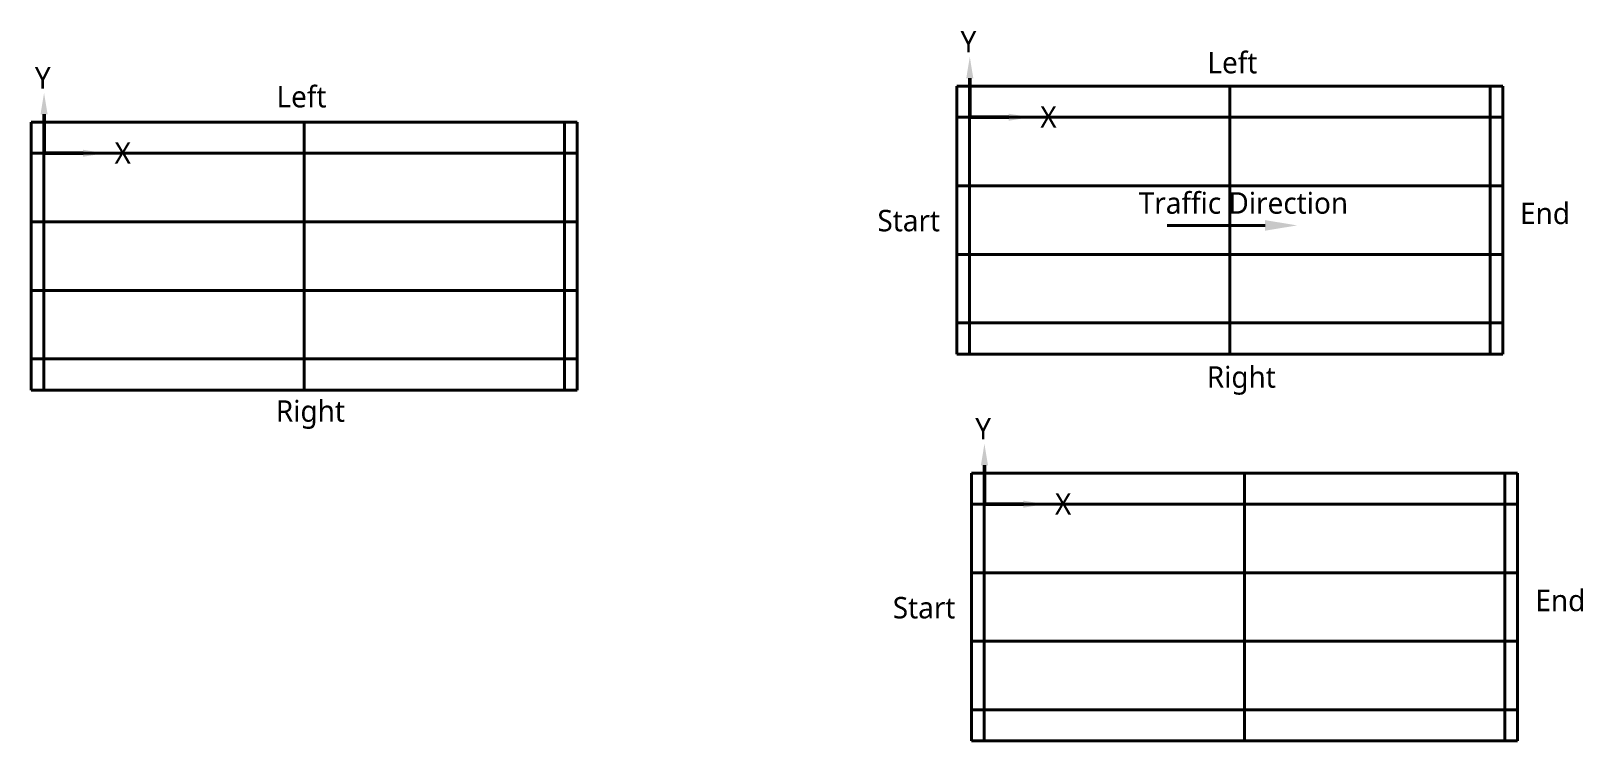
# Model space of a CAD drawing. Header units: millimetres. Extents: x -608 to 71846, y -27427 to 5704.
import ezdxf
from ezdxf import colors
from ezdxf.entities.mleader import LeaderData, LeaderLine
from ezdxf.math import Vec2, Vec3

# ---------------------------------------------------------------- set-up
doc = ezdxf.new("R2010")
doc.units = ezdxf.units.MM
doc.layers.add('Main', color=7, linetype='Continuous', true_color=0xff5151)
doc.layers.add('RightCurve', color=7, linetype='Continuous', true_color=0x5656fe)
doc.styles.get("Standard").update_dxf_attribs({"font": ''})
doc.styles.get('Standard').set_extended_font_data('Roboto')

msp = doc.modelspace()

# ---------------------------------------------------------------- linework, layer by layer
at = {"lineweight": 40}
for p, q in [((42611, 3131), (68111, 3131)), ((42611, 3131), (42611, -9369)), ((68111, 3131), (68111, -9369)), ((-608, 1450), (24892, 1450)), ((-608, 1450), (-608, -11050)), ((-8, 1450), (-8, -11050)), ((12142, 1450), (12142, -11050)), ((24292, 1450), (24292, -11050)), ((24892, 1450), (24892, -11050)), ((-608, -3200), (24892, -3200)), ((-608, -6400), (24892, -6400)), ((42611, -9369), (68111, -9369)), ((-608, -11050), (24892, -11050)), ((43295, -14927), (68795, -14927)), ((43295, -14927), (43295, -27427)), ((56045, -14927), (56045, -27427)), ((68795, -14927), (68795, -27427)), ((43295, -16377), (68795, -16377)), ((43295, -19577), (68795, -19577)), ((43295, -22777), (68795, -22777)), ((43295, -25977), (68795, -25977)), ((43295, -27427), (68795, -27427))]:
    msp.add_line(p, q, dxfattribs=at)
at = {"layer": 'Main', "lineweight": 40}
for p, q in [((43211, 3131), (43211, -9369)), ((55361, 3131), (55361, -9369)), ((67511, 3131), (67511, -9369)), ((42611, 1681), (68111, 1681)), ((-608, 0), (24892, 0)), ((42611, -1519), (68111, -1519)), ((42611, -4719), (68111, -4719)), ((42611, -7919), (68111, -7919)), ((-608, -9600), (24892, -9600)), ((43895, -14927), (43895, -27427)), ((68195, -14927), (68195, -27427))]:
    msp.add_line(p, q, dxfattribs=at)

# ---------------------------------------------------------------- texts
at = {"layer": 'RightCurve', "lineweight": 30}
for s, p in [('Y', (42788, 4704)), ('Left', (54312, 3731)), ('Y', (-431, 3022)), ('Left', (10852, 2141)), ('X', (46510, 1192)), ('X', (3292, -489)), ('Traffic Direction', (51108, -2822)), ('Start', (38907, -3642)), ('End', (68910, -3306)), ('Right', (54285, -10940)), ('Right', (10824, -12530)), ('Y', (43472, -13355)), ('X', (47195, -16867)), ('Start', (39624, -21707)), ('End', (69626, -21371))]:
    msp.add_text(s, height=1000, dxfattribs=at).set_placement(p)

# ---------------------------------------------------------------- leaders
ml = msp.add_multileader_mtext('Standard')
ml.set_content('', color=256)
ml.set_leader_properties(lineweight=50)
ml.build(insert=Vec2(0, 0))
ml.multileader.update_dxf_attribs({"arrow_head_size": 1000})
ctx = ml.context
ctx.base_point, ctx.arrow_head_size, ctx.plane_origin = Vec3(43207, 1681), 1000, Vec3(43219, 4500)
notes = []
notes.append((ctx, [(0, (1, 1, 0), (43219, 1681), (-1, 0), 8, [(0, [(43219, 4500)], 256, [])])]))
ctx.mtext.insert = Vec3(43209, 1683)
ml = msp.add_multileader_mtext('Standard')
ml.set_content('', color=256)
ml.set_leader_properties(lineweight=50)
ml.build(insert=Vec2(0, 0))
ml.multileader.update_dxf_attribs({"arrow_head_size": 1000})
ctx = ml.context
ctx.base_point, ctx.arrow_head_size, ctx.plane_origin = Vec3(-12, 0), 1000, Vec3(0, 2819)
notes.append((ctx, [(0, (1, 1, 0), (0, 0), (-1, 0), 8, [(0, [(0, 2819)], 256, [])])]))
ctx.mtext.insert = Vec3(-10, 2)
ml = msp.add_multileader_mtext('Standard')
ml.set_content('', color=256)
ml.set_leader_properties(lineweight=50)
ml.build(insert=Vec2(0, 0))
ml.multileader.update_dxf_attribs({"arrow_head_size": 1000})
ctx = ml.context
ctx.base_point, ctx.arrow_head_size, ctx.plane_origin, ctx.plane_x_axis, ctx.plane_y_axis = Vec3(43219, 1693), 1000, Vec3(46038, 1681), Vec3(0, -1), Vec3(1, 0)
notes.append((ctx, [(0, (1, 1, 0), (43219, 1681), (0, 1), 8, [(0, [(46038, 1681)], 256, [])])]))
ctx.mtext.insert, ctx.mtext.text_direction, ctx.mtext.rotation = Vec3(43221, 1691), Vec3(0, -1), 4.712389
ml = msp.add_multileader_mtext('Standard')
ml.set_content('', color=256)
ml.set_leader_properties(lineweight=50)
ml.build(insert=Vec2(0, 0))
ml.multileader.update_dxf_attribs({"arrow_head_size": 1000})
ctx = ml.context
ctx.base_point, ctx.arrow_head_size, ctx.plane_origin, ctx.plane_x_axis, ctx.plane_y_axis = Vec3(0, 12), 1000, Vec3(2819, 0), Vec3(0, -1), Vec3(1, 0)
notes.append((ctx, [(0, (1, 1, 0), (0, 0), (0, 1), 8, [(0, [(2819, 0)], 256, [])])]))
ctx.mtext.insert, ctx.mtext.text_direction, ctx.mtext.rotation = Vec3(2, 10), Vec3(0, -1), 4.712389
ml = msp.add_multileader_mtext('Standard')
ml.set_content('', color=256)
ml.set_leader_properties(lineweight=40)
ml.build(insert=Vec2(0, 0))
ml.multileader.update_dxf_attribs({"arrow_head_size": 1500})
ctx = ml.context
ctx.base_point, ctx.char_height, ctx.arrow_head_size, ctx.plane_origin = Vec3(52435, -3368), 50, 1500, Vec3(49852, -3343)
ctx.text_align_type = 2
notes.append((ctx, [(0, (1, 1, 0), (52447, -3368), (-1, 0), 8, [(0, [(58505, -3367)], 256, [])])]))
ctx.mtext.insert, ctx.mtext.alignment, ctx.mtext.flow_direction = Vec3(52437, -3343), 3, 5
ml = msp.add_multileader_mtext('Standard')
ml.set_content('', color=256)
ml.set_leader_properties(lineweight=50)
ml.build(insert=Vec2(0, 0))
ml.multileader.update_dxf_attribs({"arrow_head_size": 1000})
ctx = ml.context
ctx.base_point, ctx.arrow_head_size, ctx.plane_origin = Vec3(43891, -16377), 1000, Vec3(43903, -13558)
notes.append((ctx, [(0, (1, 1, 0), (43903, -16377), (-1, 0), 8, [(0, [(43903, -13558)], 256, [])])]))
ctx.mtext.insert = Vec3(43893, -16375)
ml = msp.add_multileader_mtext('Standard')
ml.set_content('', color=256)
ml.set_leader_properties(lineweight=50)
ml.build(insert=Vec2(0, 0))
ml.multileader.update_dxf_attribs({"arrow_head_size": 1000})
ctx = ml.context
ctx.base_point, ctx.arrow_head_size, ctx.plane_origin, ctx.plane_x_axis, ctx.plane_y_axis = Vec3(43903, -16365), 1000, Vec3(46722, -16377), Vec3(0, -1), Vec3(1, 0)
notes.append((ctx, [(0, (1, 1, 0), (43903, -16377), (0, 1), 8, [(0, [(46722, -16377)], 256, [])])]))
ctx.mtext.insert, ctx.mtext.text_direction, ctx.mtext.rotation = Vec3(43905, -16367), Vec3(0, -1), 4.712389
for ctx, leaders in notes:
    for number, flags, end, landing, length, lines in leaders:
        leader = LeaderData()
        leader.index, (leader.has_last_leader_line, leader.has_dogleg_vector, leader.attachment_direction) = number, flags
        leader.last_leader_point, leader.dogleg_vector, leader.dogleg_length = Vec3(end), Vec3(landing), length
        for number, points, colour, breaks in lines:
            line = LeaderLine()
            line.index, line.vertices, line.color, line.breaks = number, Vec3.list(points), colors.encode_raw_color(colour), breaks
            leader.lines.append(line)
        ctx.leaders.append(leader)

doc.saveas('drawing.dxf')
